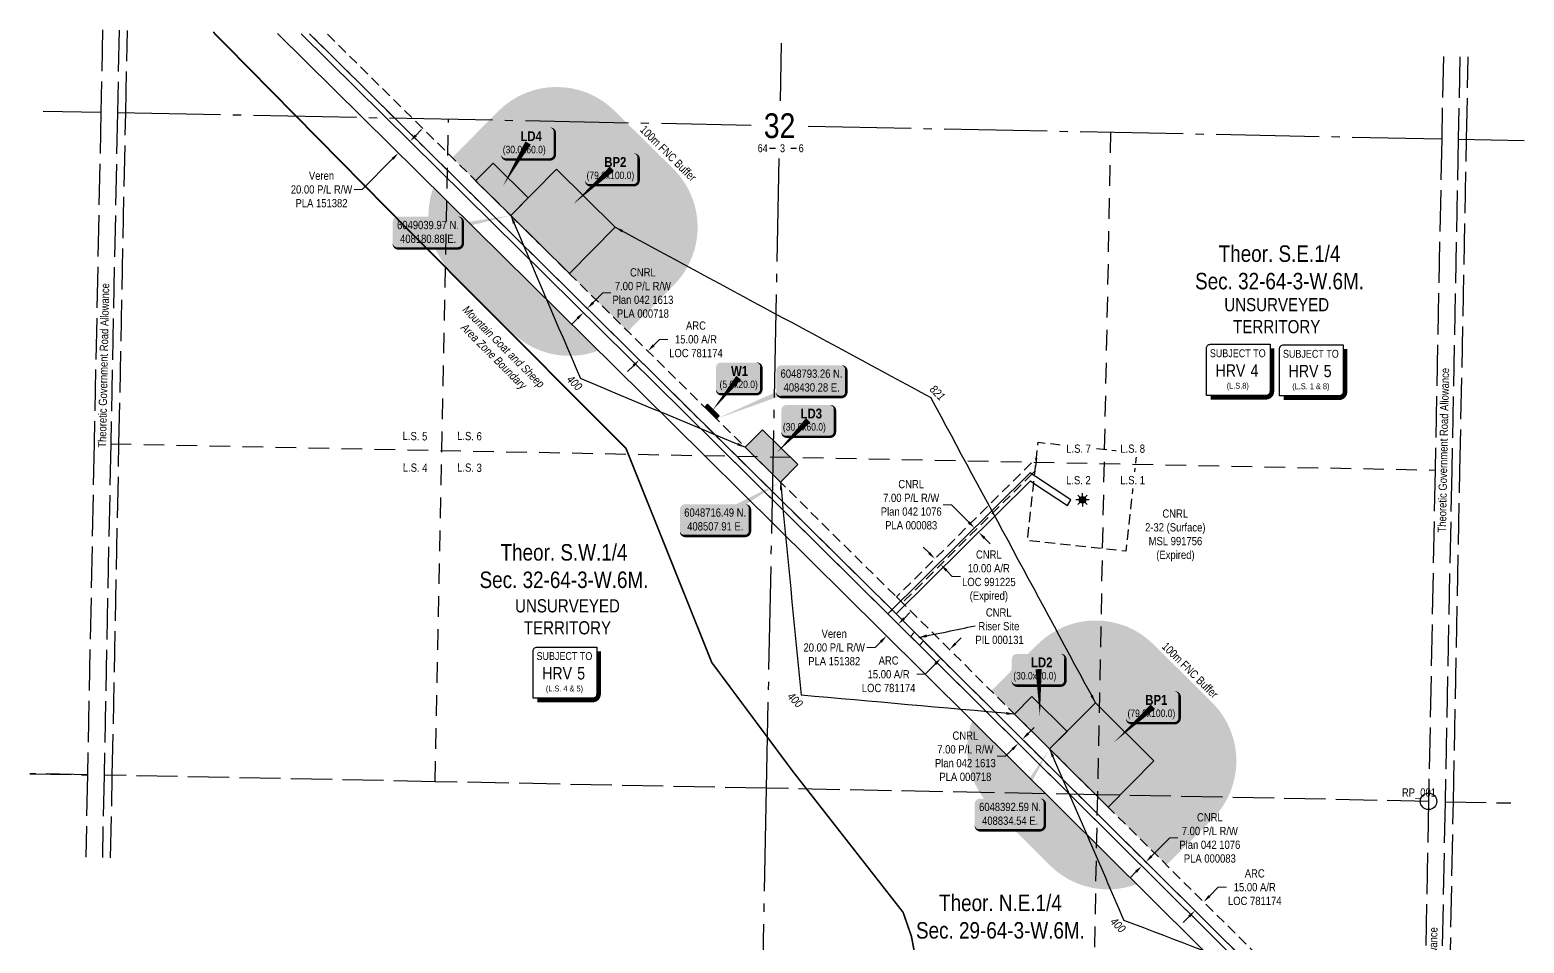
# Model space of a CAD drawing. Extents: x 407133 to 410291, y 6047424 to 6050730.
# Drawn here: x 407597 to 409410, y 6048157 to 6049265 of the extents above; entities that cross this region are included whole.
import ezdxf
from ezdxf.enums import TextEntityAlignment as Align

# ---------------------------------------------------------------- set-up
doc = ezdxf.new("R2010")
doc.units = 0
doc.header["$LTSCALE"] = 5
doc.header["$PDSIZE"] = 0.5
for name, pattern in [('DASHDOT2', [12.7, 6.35, -3.175, 0, -3.175]), ('foc-ACCESSROAD', [3.75, 2.5, -1.25]), ('foc-LSD', [8, 5, -3]), ('foc-QUARTERLINE', [33, 25, -3, 2, -3]), ('foc-UNSURVEYED', [12.5, 10, -2.5])]:
    doc.linetypes.add(name, pattern=pattern)
doc.layers.get('Defpoints').update_dxf_attribs({"color": 9})
for name, color, linetype in [('10', 1, 'Continuous'), ('35', 37, 'Continuous'), ('9', 3, 'Continuous'), ('AS-WILDLIFE', 131, 'DASHDOT2'), ('C-RW', 13, 'Continuous'), ('C-SYMBOL', 7, 'Continuous'), ('C-WS-S', 8, 'Continuous'), ('CG-NOTES', 7, 'Continuous'), ('CTW', 7, 'Continuous'), ('DETAIL-T', 7, 'Continuous'), ('F-AR', 190, 'foc-ACCESSROAD'), ('F-RW', 190, 'Continuous'), ('F-WS', 190, 'foc-ACCESSROAD'), ('L-ROAD-T', 7, 'Continuous'), ('L-SECLBL', 7, 'Continuous'), ('L-SECQ', 8, 'foc-QUARTERLINE'), ('L-SECTION-LSD', 7, 'foc-LSD'), ('L-UNS-T', 3, 'Continuous'), ('L-USEC', 7, 'foc-UNSURVEYED'), ('P-BUFFER-H 30m', 51, 'Continuous'), ('P-BUFFER-T', 40, 'Continuous'), ('P-TEMP-BLOCKS', 250, 'Continuous'), ('P-TEMP-H', 41, 'Continuous'), ('P-TEMP_WORKSPACE', 46, 'Continuous')]:
    doc.layers.add(name, color=color, linetype=linetype)
for name, color, linetype, lineweight in [('C-RW-T', 13, 'Continuous', 9), ('F-AR-T', 190, 'Continuous', 9), ('F-RW-T', 190, 'Continuous', 9), ('F-WS-T', 190, 'Continuous', 9), ('T-TIE-T', 201, 'Continuous', 18)]:
    doc.layers.add(name, color=color, linetype=linetype, lineweight=lineweight)
doc.styles.add('100L', font='ARIALN.TTF', dxfattribs={"height": 11})
doc.styles.add('175L', font='ARIALN.TTF', dxfattribs={"height": 20})
doc.styles.add('240', font='ARIALN.TTF', dxfattribs={"height": 30})
doc.styles.add('80', font='ARIALN.TTF', dxfattribs={"height": 10})
doc.styles.add('80CG', font='ARIALN.TTF', dxfattribs={"height": 10})
doc.styles.add('80L', font='ARIALN.TTF', dxfattribs={"height": 10})
doc.styles.add('BOLD', font='ARIALNB.TTF')
doc.styles.add('HRV', font='ARIALN.TTF', dxfattribs={"height": 3})
doc.styles.add('POINTNUMBER', font='ARIALN.TTF', dxfattribs={"height": 2.5})
doc.styles.add('SIMPLEX', font='ARIALN.TTF')
doc.dimstyles.new('Compass 5 000', dxfattribs={"dimscale": 5, "dimtxt": 9, "dimasz": 2, "dimexe": 0.2, "dimexo": 0.0625, "dimgap": 0.5, "dimtad": 0, "dimtih": 1, "dimtoh": 1, "dimzin": 0, "dimdsep": 46, "dimtxsty": '80CG', "dimcen": 0.1, "dimse1": 1, "dimse2": 1, "dimclrd": 256, "dimclrt": 256, "dimaunit": 1, "dimadec": 4, "dimazin": 0, "dimtfac": 0.06, "dimtofl": 0, "dimtmove": 0, "dimatfit": 1, "dimfxl": 0.2, "dimtolj": 1, "dimtzin": 0, "dimlwd": -1, "dimarcsym": 0})

# ---------------------------------------------------------------- blocks, each defined once
blk = doc.blocks.new('L-SECLBL')
at = {"layer": '9', "color": 7}
for p, q in [((-5.1, -27.8), (-12.3, -27.8)), ((20.7, -27.8), (13.5, -27.8))]:
    blk.add_line(p, q, dxfattribs=at)
at = {"layer": '10', "color": 2, "style": 'SIMPLEX'}
blk.add_attdef('SEC', text='', height=30, dxfattribs=at).set_placement((0, 0), align=Align.MIDDLE)
at = {"layer": '10', "color": 5, "style": '80L'}
blk.add_attdef('TWP', text='', height=9.5, dxfattribs=at).set_placement((-14.4, -27.4), align=Align.MIDDLE_RIGHT)
blk.add_attdef('RGE', text='', height=9.5, dxfattribs=at).set_placement((3.6, -27.4), align=Align.MIDDLE_CENTER)
blk.add_attdef('MER', text='', height=9.5, dxfattribs=at).set_placement((23.2, -27.4), align=Align.MIDDLE_LEFT)
blk = doc.blocks.new('*U395')
at = {"true_color": 0xff8aff}
h = blk.add_hatch(color=211, dxfattribs=at)
edge = h.paths.add_edge_path()
edge.add_line((-26.5, -20), (26.5, -20))
edge.add_arc((26.5, -14), 6, 270, 360)
edge.add_line((32.5, -14), (32.5, 12.5))
edge.add_arc((26.5, 12.5), 6, 0, 90)
edge.add_line((26.5, 18.5), (-26.5, 18.5))
edge.add_arc((-26.5, 12.5), 6, 90, 180)
edge.add_line((-32.5, 12.5), (-32.5, -14))
edge.add_arc((-26.5, -14), 6, 180, 270)
at = {"color": 250, "flags": 128}
blk.add_lwpolyline([(-26.5, -20, 3, 3, 0), (26.5, -20, 3, 3, 0.414214), (32.5, -14, 3, 3, 0), (32.5, 12.5, 3, 0, 0.414214), (26.5, 18.5, 0, 0, 0), (-26.5, 18.5, 0, 0, 0.414214), (-32.5, 12.5, 0, 0, 0), (-32.5, -14, 0, 3, 0.414214)], format="xyseb", close=True, dxfattribs=at)
at = {"flags": 128}
blk.add_lwpolyline([(-47.2, -43.3, 0, 7.5, 0), (0, 0, 0, 0, 0)], format="xyseb", dxfattribs=at)
at = {"color": 250}
for tag, p, height, style in [('TEMP_AREA_W1_001', (-9.2, 2.2), 12, 'BOLD'), ('ENTER_TEXT_001', (-30.7, -12.5), 9, '80')]:
    blk.add_attdef(tag, p, '', height=height, dxfattribs=dict(at, style=style))
blk = doc.blocks.new('*U502')
at = {"true_color": 0xff8aff}
h = blk.add_hatch(color=211, dxfattribs=at)
edge = h.paths.add_edge_path()
edge.add_line((-26.5, -20), (26.5, -20))
edge.add_arc((26.5, -14), 6, 270, 360)
edge.add_line((32.5, -14), (32.5, 12.5))
edge.add_arc((26.5, 12.5), 6, 0, 90)
edge.add_line((26.5, 18.5), (-26.5, 18.5))
edge.add_arc((-26.5, 12.5), 6, 90, 180)
edge.add_line((-32.5, 12.5), (-32.5, -14))
edge.add_arc((-26.5, -14), 6, 180, 270)
at = {"color": 250, "flags": 128}
blk.add_lwpolyline([(-26.5, -20, 3, 3, 0), (26.5, -20, 3, 3, 0.414214), (32.5, -14, 3, 3, 0), (32.5, 12.5, 3, 0, 0.414214), (26.5, 18.5, 0, 0, 0), (-26.5, 18.5, 0, 0, 0.414214), (-32.5, 12.5, 0, 0, 0), (-32.5, -14, 0, 3, 0.414214)], format="xyseb", close=True, dxfattribs=at)
at = {"flags": 128}
blk.add_lwpolyline([(1.6, -57.4, 0, 7.5, 0), (0, 0, 0, 0, 0)], format="xyseb", dxfattribs=at)
at = {"color": 250}
for tag, p, height, style in [('TEMP_AREA_W1_001', (-9.2, 2.2), 12, 'BOLD'), ('ENTER_TEXT_001', (-30.7, -12.5), 9, '80')]:
    blk.add_attdef(tag, p, '', height=height, dxfattribs=dict(at, style=style))
blk = doc.blocks.new('*U500')
at = {"true_color": 0xff8aff}
h = blk.add_hatch(color=211, dxfattribs=at)
edge = h.paths.add_edge_path()
edge.add_line((-26.5, -20), (26.5, -20))
edge.add_arc((26.5, -14), 6, 270, 360)
edge.add_line((32.5, -14), (32.5, 12.5))
edge.add_arc((26.5, 12.5), 6, 0, 90)
edge.add_line((26.5, 18.5), (-26.5, 18.5))
edge.add_arc((-26.5, 12.5), 6, 90, 180)
edge.add_line((-32.5, 12.5), (-32.5, -14))
edge.add_arc((-26.5, -14), 6, 180, 270)
at = {"color": 250, "flags": 128}
blk.add_lwpolyline([(-26.5, -20, 3, 3, 0), (26.5, -20, 3, 3, 0.414214), (32.5, -14, 3, 3, 0), (32.5, 12.5, 3, 0, 0.414214), (26.5, 18.5, 0, 0, 0), (-26.5, 18.5, 0, 0, 0.414214), (-32.5, 12.5, 0, 0, 0), (-32.5, -14, 0, 3, 0.414214)], format="xyseb", close=True, dxfattribs=at)
at = {"flags": 128}
blk.add_lwpolyline([(-38.1, -39.4, 0, 7.5, 0), (0, 0, 0, 0, 0)], format="xyseb", dxfattribs=at)
at = {"color": 250}
for tag, p, height, style in [('TEMP_AREA_W1_001', (-9.2, 2.2), 12, 'BOLD'), ('ENTER_TEXT_001', (-30.7, -12.5), 9, '80')]:
    blk.add_attdef(tag, p, '', height=height, dxfattribs=dict(at, style=style))
blk = doc.blocks.new('*U468')
at = {"true_color": 0xff8aff}
h = blk.add_hatch(color=211, dxfattribs=at)
edge = h.paths.add_edge_path()
edge.add_line((-26.5, -20), (26.5, -20))
edge.add_arc((26.5, -14), 6, 270, 360)
edge.add_line((32.5, -14), (32.5, 12.5))
edge.add_arc((26.5, 12.5), 6, 0, 90)
edge.add_line((26.5, 18.5), (-26.5, 18.5))
edge.add_arc((-26.5, 12.5), 6, 90, 180)
edge.add_line((-32.5, 12.5), (-32.5, -14))
edge.add_arc((-26.5, -14), 6, 180, 270)
at = {"color": 250, "flags": 128}
blk.add_lwpolyline([(-26.5, -20, 3, 3, 0), (26.5, -20, 3, 3, 0.414214), (32.5, -14, 3, 3, 0), (32.5, 12.5, 3, 0, 0.414214), (26.5, 18.5, 0, 0, 0), (-26.5, 18.5, 0, 0, 0.414214), (-32.5, 12.5, 0, 0, 0), (-32.5, -14, 0, 3, 0.414214)], format="xyseb", close=True, dxfattribs=at)
at = {"flags": 128}
blk.add_lwpolyline([(-30.4, -52.2, 0, 7.5, 0), (0, 0, 0, 0, 0)], format="xyseb", dxfattribs=at)
at = {"color": 250}
for tag, p, height, style in [('TEMP_AREA_W1_001', (-9.2, 2.2), 12, 'BOLD'), ('ENTER_TEXT_001', (-30.7, -12.5), 9, '80')]:
    blk.add_attdef(tag, p, '', height=height, dxfattribs=dict(at, style=style))
blk = doc.blocks.new('HRV')
blk.add_lwpolyline([(-35.1, 31.6), (37.2, 31.6), (37.2, -25.5, -0.414214), (32.2, -30.5), (-40.1, -30.5), (-40.1, 26.6, -0.414214)], format="xyb", close=True)
at = {"const_width": 5, "flags": 128}
blk.add_lwpolyline([(-35.1, -33), (32.2, -33, 0.414214), (39.7, -25.5), (39.7, 26.6)], format="xyb", dxfattribs=at)
at = {"style": '80L'}
blk.add_text('SUBJECT TO', height=9.5, dxfattribs=at).set_placement((-2, 13.1), align=Align.BOTTOM_CENTER)
blk.add_attdef('(N.W.1/4 00)', text='', height=7.12, dxfattribs=at).set_placement((-2, -24.4), align=Align.BOTTOM_CENTER)
at = {"layer": 'CTW', "color": 3, "style": 'HRV'}
blk.add_text('HRV', height=15, dxfattribs=at).set_placement((-10.9, -0.2), align=Align.MIDDLE_CENTER)
blk.add_attdef('0', text='', height=15, dxfattribs=at).set_placement((18.3, -0.2), align=Align.MIDDLE_CENTER)
blk = doc.blocks.new('GAS')
h = blk.add_hatch(color=255)
h.dxf.hatch_style = 1
edge = h.paths.add_edge_path()
edge.add_arc((0, 0), 0.9, 0, 360)
for p, q in [((-0.81, 0), (-1.62, 0)), ((-0.57, 0.57), (-1.14, 1.14)), ((0, 0.81), (0, 1.62)), ((0.57, 0.57), (1.14, 1.14)), ((1.62, 0), (0.81, 0)), ((-0.57, -0.57), (-1.14, -1.14)), ((0, -0.81), (0, -1.62)), ((1.14, -1.14), (0.57, -0.57))]:
    blk.add_line(p, q)
blk.add_circle((0, 0), 0.8)
blk = doc.blocks.new('*D478')
at = {"layer": 'Defpoints', "color": 0, "transparency": 16777216}
for p in [(409021.4, 6048206.9), (409049.2, 6048179.3), (409038.7, 6048168.6)]:
    blk.add_point(p, dxfattribs=at)
at = {"layer": 'F-AR-T', "transparency": 16777216}
for p, q in [((409028.4, 6048214), (409039.1, 6048224.8)), ((409039.1, 6048224.8), (409049.1, 6048224.8)), ((409003.8, 6048189.2), (408996.7, 6048182.1))]:
    blk.add_line(p, q, dxfattribs=at)
for points in [[(409027.2, 6048215.2), (409029.6, 6048212.9), (409021.4, 6048206.9)], [(409002.6, 6048190.4), (409004.9, 6048188), (409010.8, 6048196.3)]]:
    blk.add_solid(points, dxfattribs=at)
at = {"layer": 'F-AR-T', "transparency": 16777216, "insert": (409083.4, 6048224.8), "char_height": 10, "attachment_point": 5, "style": '80CG'}
blk.add_mtext('\\A1;ARC\\P15.00 A/R\\PLOC 781174', dxfattribs=at)
blk = doc.blocks.new('*D479')
at = {"layer": 'Defpoints', "color": 0, "transparency": 16777216}
for p in [(408590.1, 6048635.2), (408579.6, 6048624.5), (408713.3, 6048513.3)]:
    blk.add_point(p, dxfattribs=at)
at = {"layer": 'F-AR-T', "transparency": 16777216}
for p, q in [((408720.3, 6048520.4), (408727.3, 6048527.6)), ((408683.4, 6048483.2), (408673.4, 6048483.2)), ((408695.7, 6048495.6), (408683.4, 6048483.2))]:
    blk.add_line(p, q, dxfattribs=at)
for points in [[(408719.1, 6048521.6), (408721.5, 6048519.3), (408713.3, 6048513.3)], [(408694.5, 6048496.8), (408696.9, 6048494.4), (408702.7, 6048502.7)]]:
    blk.add_solid(points, dxfattribs=at)
at = {"layer": 'F-AR-T', "transparency": 16777216, "insert": (408639.2, 6048483.2), "char_height": 10, "attachment_point": 5, "style": '80CG'}
blk.add_mtext('\\A1;ARC\\P15.00 A/R\\PLOC 781174', dxfattribs=at)
blk = doc.blocks.new('*D480')
at = {"layer": 'Defpoints', "color": 0, "transparency": 16777216}
for p in [(408347.2, 6048875.5), (408356.4, 6048866.4), (408345.9, 6048855.8)]:
    blk.add_point(p, dxfattribs=at)
at = {"layer": 'F-AR-T', "transparency": 16777216}
for p, q in [((408354.2, 6048882.6), (408361.2, 6048889.7)), ((408361.2, 6048889.7), (408371.2, 6048889.7)), ((408329.7, 6048857.7), (408322.6, 6048850.6))]:
    blk.add_line(p, q, dxfattribs=at)
for points in [[(408353, 6048883.7), (408355.4, 6048881.4), (408347.2, 6048875.5)], [(408328.5, 6048858.9), (408330.8, 6048856.6), (408336.7, 6048864.8)]]:
    blk.add_solid(points, dxfattribs=at)
at = {"layer": 'F-AR-T', "transparency": 16777216, "insert": (408405.5, 6048889.7), "char_height": 10, "attachment_point": 5, "style": '80CG'}
blk.add_mtext('\\A1;ARC\\P15.00 A/R\\PLOC 781174', dxfattribs=at)
blk = doc.blocks.new('*D481')
at = {"layer": 'Defpoints', "color": 0, "transparency": 16777216}
for p in [(408752.3, 6048680), (408759.3, 6048672.9), (408695.3, 6048623.4)]:
    blk.add_point(p, dxfattribs=at)
at = {"layer": 'F-AR-T', "transparency": 16777216}
for p, q in [((408688.3, 6048630.5), (408681.2, 6048637.6)), ((408709.4, 6048609.2), (408716.5, 6048602.1)), ((408716.5, 6048602.1), (408726.5, 6048602.1))]:
    blk.add_line(p, q, dxfattribs=at)
for points in [[(408689.5, 6048631.6), (408687.1, 6048629.3), (408695.3, 6048623.4)], [(408710.6, 6048610.4), (408708.3, 6048608), (408702.4, 6048616.3)]]:
    blk.add_solid(points, dxfattribs=at)
at = {"layer": 'F-AR-T', "transparency": 16777216, "insert": (408760.8, 6048602.1), "char_height": 10, "attachment_point": 5, "style": '80CG'}
blk.add_mtext('\\A1;CNRL\\P10.00 A/R\\PLOC 991225\\P(Expired)', dxfattribs=at)
blk = doc.blocks.new('*D482')
at = {"layer": 'Defpoints', "color": 0, "transparency": 16777216}
for p in [(408951.3, 6048255.5), (409002, 6048195.2), (409006.9, 6048200.2)]:
    blk.add_point(p, dxfattribs=at)
at = {"layer": 'F-RW-T', "transparency": 16777216}
for p, q in [((408958.3, 6048262.5), (408980.2, 6048284.6)), ((408980.2, 6048284.6), (408990.2, 6048284.6)), ((408939.3, 6048243.4), (408932.2, 6048236.3))]:
    blk.add_line(p, q, dxfattribs=at)
for points in [[(408957.1, 6048263.7), (408959.5, 6048261.4), (408951.3, 6048255.5)], [(408938.1, 6048244.6), (408940.5, 6048242.2), (408946.3, 6048250.5)]]:
    blk.add_solid(points, dxfattribs=at)
at = {"layer": 'F-RW-T', "transparency": 16777216, "insert": (409028.9, 6048284.6), "char_height": 10, "attachment_point": 5, "style": '80CG'}
blk.add_mtext('\\A1;CNRL\\P7.00 P/L R/W\\PPlan 042 1076\\PPLA 000083', dxfattribs=at)
blk = doc.blocks.new('*D483')
at = {"layer": 'Defpoints', "color": 0, "transparency": 16777216}
for p in [(408735.7, 6048652.9), (408740.6, 6048648), (408748.4, 6048655.7)]:
    blk.add_point(p, dxfattribs=at)
at = {"layer": 'F-RW-T', "transparency": 16777216}
for p, q in [((408715.3, 6048689), (408705.3, 6048689)), ((408736.4, 6048667.8), (408715.3, 6048689)), ((408755.4, 6048648.6), (408762.5, 6048641.5))]:
    blk.add_line(p, q, dxfattribs=at)
for points in [[(408737.6, 6048668.9), (408735.2, 6048666.6), (408743.5, 6048660.7)], [(408756.6, 6048649.8), (408754.3, 6048647.4), (408748.4, 6048655.7)]]:
    blk.add_solid(points, dxfattribs=at)
at = {"layer": 'F-RW-T', "transparency": 16777216, "insert": (408666.6, 6048689), "char_height": 10, "attachment_point": 5, "style": '80CG'}
blk.add_mtext('\\A1;CNRL\\P7.00 P/L R/W\\PPlan 042 1076\\PPLA 000083', dxfattribs=at)
blk = doc.blocks.new('*D484')
at = {"layer": 'Defpoints', "color": 0, "transparency": 16777216}
for p in [(408268.8, 6048922.2), (408310.4, 6048881), (408315.3, 6048886)]:
    blk.add_point(p, dxfattribs=at)
at = {"layer": 'F-RW-T', "transparency": 16777216}
for p, q in [((408280.7, 6048934.3), (408292.3, 6048946)), ((408292.3, 6048946), (408302.3, 6048946)), ((408261.7, 6048915.1), (408254.7, 6048908))]:
    blk.add_line(p, q, dxfattribs=at)
for points in [[(408279.5, 6048935.5), (408281.9, 6048933.1), (408273.7, 6048927.2)], [(408260.5, 6048916.3), (408262.9, 6048913.9), (408268.8, 6048922.2)]]:
    blk.add_solid(points, dxfattribs=at)
at = {"layer": 'F-RW-T', "transparency": 16777216, "insert": (408341.1, 6048946), "char_height": 10, "attachment_point": 5, "style": '80CG'}
blk.add_mtext('\\A1;CNRL\\P7.00 P/L R/W\\PPlan 042 1613\\PPLA 000718', dxfattribs=at)
blk = doc.blocks.new('*D486')
at = {"layer": 'C-RW-T', "transparency": 16777216}
for p, q in [((408658, 6048551.1), (408665, 6048558.2)), ((408629.8, 6048522.8), (408622.7, 6048515.7)), ((408622.7, 6048515.7), (408612.7, 6048515.7))]:
    blk.add_line(p, q, dxfattribs=at)
for points in [[(408656.8, 6048552.3), (408659.1, 6048550), (408650.9, 6048544)], [(408628.6, 6048523.9), (408631, 6048521.6), (408636.8, 6048529.9)]]:
    blk.add_solid(points, dxfattribs=at)
at = {"layer": 'Defpoints', "color": 0, "transparency": 16777216}
for p in [(408636.8, 6048529.9), (408707.2, 6048488.1), (408693.2, 6048473.9)]:
    blk.add_point(p, dxfattribs=at)
at = {"layer": 'C-RW-T', "transparency": 16777216, "insert": (408573.2, 6048515.7), "char_height": 10, "attachment_point": 5, "style": '80CG'}
blk.add_mtext('\\A1;Veren\\P20.00 P/L R/W\\PPLA 151382', dxfattribs=at)
blk = doc.blocks.new('*D487')
at = {"layer": 'C-RW-T', "transparency": 16777216}
for p, q in [((408065.6, 6049137.2), (408072.6, 6049144.3)), ((408037.5, 6049108.8), (408000.7, 6049071.6)), ((408000.7, 6049071.6), (407990.7, 6049071.6))]:
    blk.add_line(p, q, dxfattribs=at)
for points in [[(408064.4, 6049138.3), (408066.8, 6049136), (408058.6, 6049130.1)], [(408036.3, 6049109.9), (408038.7, 6049107.6), (408044.5, 6049115.9)]]:
    blk.add_solid(points, dxfattribs=at)
at = {"layer": 'Defpoints', "color": 0, "transparency": 16777216}
for p in [(408044.5, 6049115.9), (408060.7, 6049099.8), (408074.8, 6049114)]:
    blk.add_point(p, dxfattribs=at)
at = {"layer": 'C-RW-T', "transparency": 16777216, "insert": (407951.2, 6049071.6), "char_height": 10, "attachment_point": 5, "style": '80CG'}
blk.add_mtext('\\A1;Veren\\P20.00 P/L R/W\\PPLA 151382', dxfattribs=at)
blk = doc.blocks.new('*U496')
h = blk.add_hatch(color=254)
edge = h.paths.add_edge_path()
edge.add_line((-36.5, -20), (36.5, -20))
edge.add_arc((36.5, -14), 6, 270, 360)
edge.add_line((42.5, -14), (42.5, 12.5))
edge.add_arc((36.5, 12.5), 6, 0, 90)
edge.add_line((36.5, 18.5), (-36.5, 18.5))
edge.add_arc((-36.5, 12.5), 6, 90, 180)
edge.add_line((-42.5, 12.5), (-42.5, -14))
edge.add_arc((-36.5, -14), 6, 180, 270)
at = {"color": 1, "flags": 128}
blk.add_lwpolyline([(48.3, 78.8, 0, 10, 0), (0, 0, 5, 5, 0)], format="xyseb", dxfattribs=at)
blk.add_lwpolyline([(-36.5, -20, 3, 3, 0), (36.5, -20, 3, 3, 0.414214), (42.5, -14, 3, 3, 0), (42.5, 12.5, 3, 0, 0.414214), (36.5, 18.5, 0, 0, 0), (-36.5, 18.5, 0, 0, 0.414214), (-42.5, 12.5, 0, 0, 0), (-42.5, -14, 0, 3, 0.414214)], format="xyseb", close=True, dxfattribs=at)
at = {"color": 1, "style": '80'}
blk.add_attdef('ENTER_TEXT_001', (-36, -5), '', height=10, dxfattribs=at)
blk = doc.blocks.new('*U497')
h = blk.add_hatch(color=254)
edge = h.paths.add_edge_path()
edge.add_line((-36.5, -20), (36.5, -20))
edge.add_arc((36.5, -14), 6, 270, 360)
edge.add_line((42.5, -14), (42.5, 12.5))
edge.add_arc((36.5, 12.5), 6, 0, 90)
edge.add_line((36.5, 18.5), (-36.5, 18.5))
edge.add_arc((-36.5, 12.5), 6, 90, 180)
edge.add_line((-42.5, 12.5), (-42.5, -14))
edge.add_arc((-36.5, -14), 6, 180, 270)
at = {"color": 1, "flags": 128}
blk.add_lwpolyline([(79.4, 45.4, 0, 10, 0), (0, 0, 5, 5, 0)], format="xyseb", dxfattribs=at)
blk.add_lwpolyline([(-36.5, -20, 3, 3, 0), (36.5, -20, 3, 3, 0.414214), (42.5, -14, 3, 3, 0), (42.5, 12.5, 3, 0, 0.414214), (36.5, 18.5, 0, 0, 0), (-36.5, 18.5, 0, 0, 0.414214), (-42.5, 12.5, 0, 0, 0), (-42.5, -14, 0, 3, 0.414214)], format="xyseb", close=True, dxfattribs=at)
at = {"color": 1, "style": '80'}
blk.add_attdef('ENTER_TEXT_001', (-36, -5), '', height=10, dxfattribs=at)
blk = doc.blocks.new('*U498')
h = blk.add_hatch(color=254)
edge = h.paths.add_edge_path()
edge.add_line((-36.5, -20), (36.5, -20))
edge.add_arc((36.5, -14), 6, 270, 360)
edge.add_line((42.5, -14), (42.5, 12.5))
edge.add_arc((36.5, 12.5), 6, 0, 90)
edge.add_line((36.5, 18.5), (-36.5, 18.5))
edge.add_arc((-36.5, 12.5), 6, 90, 180)
edge.add_line((-42.5, 12.5), (-42.5, -14))
edge.add_arc((-36.5, -14), 6, 180, 270)
at = {"color": 1, "flags": 128}
blk.add_lwpolyline([(-36.5, -20, 3, 3, 0), (36.5, -20, 3, 3, 0.414214), (42.5, -14, 3, 3, 0), (42.5, 12.5, 3, 0, 0.414214), (36.5, 18.5, 0, 0, 0), (-36.5, 18.5, 0, 0, 0.414214), (-42.5, 12.5, 0, 0, 0), (-42.5, -14, 0, 3, 0.414214)], format="xyseb", close=True, dxfattribs=at)
blk.add_lwpolyline([(100.8, 19.9, 0, 10, 0), (0, 0, 5, 5, 0)], format="xyseb", dxfattribs=at)
at = {"color": 1, "style": '80'}
blk.add_attdef('ENTER_TEXT_001', (-36, -5), '', height=10, dxfattribs=at)
blk = doc.blocks.new('*U501')
at = {"true_color": 0xff8aff}
h = blk.add_hatch(color=211, dxfattribs=at)
edge = h.paths.add_edge_path()
edge.add_line((-21.5, -20), (21.5, -20))
edge.add_arc((21.5, -14), 6, 270, 360)
edge.add_line((27.5, -14), (27.5, 12.5))
edge.add_arc((21.5, 12.5), 6, 0, 90)
edge.add_line((21.5, 18.5), (-21.5, 18.5))
edge.add_arc((-21.5, 12.5), 6, 90, 180)
edge.add_line((-27.5, 12.5), (-27.5, -14))
edge.add_arc((-21.5, -14), 6, 180, 270)
at = {"color": 250, "flags": 128}
blk.add_lwpolyline([(-21.5, -20, 3, 3, 0), (21.5, -20, 3, 3, 0.414214), (27.5, -14, 3, 3, 0), (27.5, 12.5, 3, 0, 0.414214), (21.5, 18.5, 0, 0, 0), (-21.5, 18.5, 0, 0, 0.414214), (-27.5, 12.5, 0, 0, 0), (-27.5, -14, 0, 3, 0.414214)], format="xyseb", close=True, dxfattribs=at)
at = {"flags": 128}
blk.add_lwpolyline([(-32.4, -40.2, 0, 7.5, 0), (0, 0, 0, 0, 0)], format="xyseb", dxfattribs=at)
at = {"color": 250}
for tag, p, height, style in [('TEMP_AREA_W1_001', (-9.2, 2.2), 12, 'BOLD'), ('ENTER_TEXT_001', (-30.7, -12.5), 9, '80')]:
    blk.add_attdef(tag, p, '', height=height, dxfattribs=dict(at, style=style))
blk = doc.blocks.new('*D505')
at = {"layer": 'Defpoints', "color": 0, "transparency": 16777216}
for p in [(408797.1, 6048408.7), (408792.1, 6048403.7), (408796.5, 6048399.4)]:
    blk.add_point(p, dxfattribs=at)
at = {"layer": 'F-RW-T', "transparency": 16777216}
for p, q in [((408808.5, 6048411.4), (408815.6, 6048418.5)), ((408789.5, 6048392.3), (408781, 6048383.7)), ((408781, 6048383.7), (408771, 6048383.7))]:
    blk.add_line(p, q, dxfattribs=at)
for points in [[(408807.3, 6048412.6), (408809.7, 6048410.2), (408801.5, 6048404.3)], [(408788.3, 6048393.4), (408790.7, 6048391.1), (408796.5, 6048399.4)]]:
    blk.add_solid(points, dxfattribs=at)
at = {"layer": 'F-RW-T', "transparency": 16777216, "insert": (408732.3, 6048383.7), "char_height": 10, "attachment_point": 5, "style": '80CG'}
blk.add_mtext('\\A1;CNRL\\P7.00 P/L R/W\\PPlan 042 1613\\PPLA 000718', dxfattribs=at)
blk = doc.blocks.new('*U506')
h = blk.add_hatch(color=254)
edge = h.paths.add_edge_path()
edge.add_line((-36.5, -20), (36.5, -20))
edge.add_arc((36.5, -14), 6, 270, 360)
edge.add_line((42.5, -14), (42.5, 12.5))
edge.add_arc((36.5, 12.5), 6, 0, 90)
edge.add_line((36.5, 18.5), (-36.5, 18.5))
edge.add_arc((-36.5, 12.5), 6, 90, 180)
edge.add_line((-42.5, 12.5), (-42.5, -14))
edge.add_arc((-36.5, -14), 6, 180, 270)
at = {"color": 1, "flags": 128}
blk.add_lwpolyline([(-36.5, -20, 3, 3, 0), (36.5, -20, 3, 3, 0.414214), (42.5, -14, 3, 3, 0), (42.5, 12.5, 3, 0, 0.414214), (36.5, 18.5, 0, 0, 0), (-36.5, 18.5, 0, 0, 0.414214), (-42.5, 12.5, 0, 0, 0), (-42.5, -14, 0, 3, 0.414214)], format="xyseb", close=True, dxfattribs=at)
blk.add_lwpolyline([(-115.2, -46.5, 0, 10, 0), (0, 0, 5, 5, 0)], format="xyseb", dxfattribs=at)
at = {"color": 1, "style": '80'}
blk.add_attdef('ENTER_TEXT_001', (-36, -5), '', height=10, dxfattribs=at)

msp = doc.modelspace()

# ---------------------------------------------------------------- hatches: boundary and pattern name
at = {"layer": 'P-BUFFER-H 30m'}
h = msp.add_hatch(color=256, dxfattribs=at)
h.dxf.hatch_style = 1
edge = h.paths.add_edge_path()
edge.add_arc((408180.864, 6049039.976), 99.952, 135.271654, 135.31255, ccw=False)
edge.add_line((408109.853, 6049110.317), (408165.425, 6049166.418))
edge.add_arc((408236.439, 6049096.074), 99.956, 45.313389, 135.271655, ccw=False)
edge.add_line((408306.731, 6049167.14), (408377.796, 6049096.847))
edge.add_arc((408307.504, 6049025.782), 99.956, -44.728538, 45.313389, ccw=False)
edge.add_line((408378.518, 6048955.438), (408322.994, 6048899.386))
edge.add_line((408322.994, 6048899.386), (408251.932, 6048969.681))
edge.add_line((408251.932, 6048969.681), (408307.504, 6049025.782))
edge.add_line((408307.504, 6049025.782), (408236.439, 6049096.074))
edge.add_line((408236.439, 6049096.074), (408180.867, 6049039.973))
edge.add_line((408180.867, 6049039.973), (408109.803, 6049110.266))
h = msp.add_hatch(color=256, dxfattribs=at)
h.dxf.hatch_style = 1
edge = h.paths.add_edge_path()
edge.add_line((408286.965, 6048876.065), (408086.872, 6049073.975))
edge.add_arc((408180.867, 6049039.973), 99.956, 160.112674, 225.313498)
edge.add_line((408110.575, 6048968.908), (408181.64, 6048898.616))
edge.add_arc((408251.932, 6048969.681), 99.956, 225.313498, 290.516508)
h = msp.add_hatch(color=256, dxfattribs=at)
h.dxf.hatch_style = 1
edge = h.paths.add_edge_path()
edge.add_arc((408834.535, 6048392.596), 99.952, 135.140444, 135.181572, ccw=False)
edge.add_line((408763.686, 6048463.099), (408819.385, 6048519.072))
edge.add_arc((408890.238, 6048448.566), 99.956, 45.181602, 135.140445, ccw=False)
edge.add_line((408960.693, 6048519.469), (409031.597, 6048449.014))
edge.add_arc((408961.141, 6048378.111), 99.956, -44.859555, 45.181602, ccw=False)
edge.add_line((409031.994, 6048307.605), (408976.345, 6048251.682))
edge.add_line((408976.345, 6048251.682), (408905.442, 6048322.137))
edge.add_line((408905.442, 6048322.137), (408961.141, 6048378.111))
edge.add_line((408961.141, 6048378.111), (408890.238, 6048448.566))
edge.add_line((408890.238, 6048448.566), (408834.538, 6048392.592))
edge.add_line((408834.538, 6048392.592), (408763.635, 6048463.048))
h = msp.add_hatch(color=256, dxfattribs=at)
h.dxf.hatch_style = 1
edge = h.paths.add_edge_path()
edge.add_line((408940.197, 6048228.418), (408740.601, 6048426.753))
edge.add_arc((408834.538, 6048392.592), 99.956, 160.016237, 225.181602)
edge.add_line((408764.083, 6048321.689), (408834.986, 6048251.234))
edge.add_arc((408905.442, 6048322.137), 99.956, 225.181602, 290.34692)
at = {"layer": 'P-TEMP-H'}
h = msp.add_hatch(color=256, dxfattribs=at)
h.dxf.hatch_style = 1
h.paths.add_polyline_path([(408138.21, 6049082.167), (408159.322, 6049103.481), (408201.979, 6049061.287), (408180.867, 6049039.973)])
h = msp.add_hatch(color=256, dxfattribs=at)
h.dxf.hatch_style = 1
h.paths.add_polyline_path([(408236.439, 6049096.074), (408180.867, 6049039.973), (408251.932, 6048969.681), (408307.504, 6049025.782)])
h = msp.add_hatch(color=256, dxfattribs=at)
h.dxf.hatch_style = 1
h.paths.add_polyline_path([(408430.281, 6048793.262), (408416.068, 6048807.32), (408419.583, 6048810.873), (408433.796, 6048796.815)])
h = msp.add_hatch(color=256, dxfattribs=at)
h.dxf.hatch_style = 1
h.paths.add_polyline_path([(408465.264, 6048758.694), (408486.384, 6048780), (408529.027, 6048737.792), (408507.907, 6048716.485)])
h = msp.add_hatch(color=256, dxfattribs=at)
h.dxf.hatch_style = 1
h.paths.add_polyline_path([(408791.978, 6048434.884), (408813.139, 6048456.149), (408855.699, 6048413.858), (408834.538, 6048392.592)])
h = msp.add_hatch(color=256, dxfattribs=at)
h.dxf.hatch_style = 1
h.paths.add_polyline_path([(408890.238, 6048448.566), (408834.538, 6048392.592), (408905.442, 6048322.137), (408961.141, 6048378.111)])

# ---------------------------------------------------------------- linework, layer by layer
at = {"layer": '35', "color": 3}
msp.add_circle((409294.234, 6048328.999), 9.996, dxfattribs=at)
at = {"layer": 'C-RW', "flags": 128}
for points in [[(407897.658, 6049261.125), (408376.125, 6048787.878), (408629.322, 6048537.329), (409123.893, 6048045.883), (409383.478, 6047788.857)], [(409384.026, 6047816.447), (409137.971, 6048060.076), (408643.398, 6048551.524), (408390.186, 6048802.088), (407926.668, 6049260.55)]]:
    msp.add_lwpolyline(points, dxfattribs=at)
at = {"layer": 'F-AR', "flags": 128}
for points in [[(409384.218, 6047826.104), (409142.898, 6048065.044), (408648.365, 6048556.452), (407936.794, 6049260.349)], [(407958.51, 6049259.919), (408658.922, 6048567.099), (409153.457, 6048075.689), (409384.629, 6047846.796)]]:
    msp.add_lwpolyline(points, dxfattribs=at)
msp.add_lwpolyline([(408813.191, 6048726.382), (408655.903, 6048570.086), (408652.259, 6048573.641), (408648.784, 6048577.106), (408818.521, 6048745.774), (408816.821, 6048729.989), (408813.191, 6048726.382)], close=True, dxfattribs=at)
at = {"layer": 'F-RW', "flags": 128}
for points in [[(407936.821, 6049260.349), (408395.106, 6048807.063), (408643.392, 6048561.374), (408638.424, 6048556.446), (408390.186, 6048802.088), (407926.668, 6049260.55)], [(409384.218, 6047826.104), (409142.898, 6048065.044), (408648.365, 6048556.452), (408811.153, 6048717.941), (408816.328, 6048714.514), (408856.034, 6048688.225), (408860.45, 6048694.892), (408817.292, 6048723.466), (408814.267, 6048725.47), (408810.993, 6048727.637), (408638.424, 6048556.446), (409137.971, 6048060.076), (409384.026, 6047816.447)]]:
    msp.add_lwpolyline(points, dxfattribs=at)
msp.add_lwpolyline([(408681.506, 6048523.65), (408676.602, 6048518.647), (408665.897, 6048529.153), (408670.803, 6048534.157), (408681.506, 6048523.65)], close=True, dxfattribs=at)
at = {"layer": 'F-WS', "flags": 128}
msp.add_lwpolyline([(408939.873, 6048751.988), (408927.028, 6048632.688), (408807.728, 6048645.534), (408815.253, 6048715.426), (408816.216, 6048724.378), (408816.821, 6048729.989), (408818.521, 6048745.774), (408820.573, 6048764.833), (408939.873, 6048751.988)], close=True, dxfattribs=at)
at = {"layer": 'L-SECQ', "flags": 128}
for points in [[(408508.906, 6049249.007), (408507.501, 6049179.065)], [(407613.665, 6049166.774), (407683.489, 6049165.395)], [(407703.603, 6049164.996), (408472.363, 6049149.755)], [(408541.632, 6049148.382), (409310.214, 6049133.145)], [(409330.327, 6049132.745), (409410.194, 6049131.157)], [(408506.096, 6049109.08), (408490.751, 6048344.95)], [(408490.75, 6048344.951), (408475.236, 6047570.756)]]:
    msp.add_lwpolyline(points, dxfattribs=at)
at = {"layer": 'L-SECTION-LSD', "flags": 128}
for points in [[(408089.038, 6048352.89), (408105.257, 6049157.033)], [(408908.569, 6049141.108), (408892.492, 6048336.973)], [(407695.47, 6048762.915), (409302.224, 6048731.072)], [(408892.492, 6048336.973), (408876.446, 6047532.809)]]:
    msp.add_lwpolyline(points, dxfattribs=at)
at = {"layer": 'L-USEC'}
for p, q in [((407685.518, 6049265.331), (407683.49, 6049165.395)), ((407705.631, 6049264.932), (407703.602, 6049164.986)), ((407713.645, 6049164.797), (407715.673, 6049264.733)), ((409312.207, 6049233.125), (409310.214, 6049133.144)), ((409332.32, 6049232.724), (409330.327, 6049132.743)), ((409340.37, 6049132.544), (409342.364, 6049232.527)), ((407683.49, 6049165.395), (407675.357, 6048763.311)), ((407703.602, 6049164.988), (407695.47, 6048762.904)), ((407705.513, 6048762.716), (407713.645, 6049164.797)), ((409310.214, 6049133.144), (409302.224, 6048731.072)), ((409330.327, 6049132.745), (409322.337, 6048730.672)), ((409332.381, 6048730.473), (409340.37, 6049132.544)), ((407675.357, 6048763.311), (407667.224, 6048361.228)), ((407695.47, 6048762.904), (407687.337, 6048360.821)), ((407697.38, 6048360.631), (407705.513, 6048762.716)), ((409302.224, 6048731.072), (409294.234, 6048328.999)), ((409322.337, 6048730.672), (409314.347, 6048328.599)), ((409324.39, 6048328.401), (409332.381, 6048730.473)), ((407667.224, 6048361.228), (407597.4, 6048362.606)), ((407687.337, 6048360.821), (407685.315, 6048260.841)), ((408089.038, 6048352.89), (407687.337, 6048360.83)), ((407695.358, 6048260.652), (407697.38, 6048360.631)), ((408490.751, 6048344.95), (408089.038, 6048352.89)), ((408892.492, 6048336.973), (408490.751, 6048344.95)), ((409294.234, 6048328.999), (408892.492, 6048336.973)), ((409294.234, 6048328.999), (409286.245, 6047926.928)), ((409314.347, 6048328.599), (409306.358, 6047926.528)), ((409314.347, 6048328.6), (409394.171, 6048327.016)), ((409316.402, 6047926.33), (409324.39, 6048328.401))]:
    msp.add_line(p, q, dxfattribs=at)
msp.add_lwpolyline([(407597.4, 6048362.606), (407667.224, 6048361.228), (407665.202, 6048261.248)], dxfattribs=at)
at = {"layer": 'P-TEMP_WORKSPACE'}
for points in [[(408138.21, 6049082.167), (408159.322, 6049103.481), (408201.979, 6049061.287), (408180.867, 6049039.973)], [(408430.281, 6048793.262), (408416.068, 6048807.32), (408419.583, 6048810.873), (408433.796, 6048796.815)], [(408465.264, 6048758.694), (408486.384, 6048780), (408529.027, 6048737.792), (408507.907, 6048716.485)], [(408791.978, 6048434.884), (408813.139, 6048456.149), (408855.699, 6048413.858), (408834.538, 6048392.592)]]:
    msp.add_lwpolyline(points, close=True, dxfattribs=at)
at = {"layer": 'P-TEMP_WORKSPACE', "flags": 128}
for points in [[(408236.439, 6049096.074), (408180.867, 6049039.973), (408251.932, 6048969.681), (408307.504, 6049025.782)], [(408890.238, 6048448.566), (408834.538, 6048392.592), (408905.442, 6048322.137), (408961.141, 6048378.111)]]:
    msp.add_lwpolyline(points, close=True, dxfattribs=at)

# ---------------------------------------------------------------- block references
at = {"layer": 'CG-NOTES', "xscale": 0.9995649999999827, "yscale": 0.9995649999999827, "zscale": 0.9995649999999827}
for p, values in [((409064.808, 6048852.132), {'(N.W.1/4 00)': '(L.S.8)', '0': '4'}), ((409153.483, 6048851.488), {'(N.W.1/4 00)': '(L.S. 1 & 8)', '0': '5'}), ((408247.925, 6048484.662), {'(N.W.1/4 00)': '(L.S. 4 & 5)', '0': '5'})]:
    msp.add_blockref('HRV', p, dxfattribs=at).add_auto_attribs(values)
at = {"layer": 'DETAIL-T'}
ref = msp.add_blockref('*U498', (408080.138, 6049020.083), dxfattribs=dict(at, xscale=0.9995620000000001, yscale=0.9995620000000001, zscale=0.9995620000000001))
ref.add_attrib('ENTER_TEXT_001', '6049039.97 N.', (408042.859, 6049023.5), dxfattribs={"layer": '0', "color": 1, "height": 9.99562, "style": '80'})
ref.add_attrib('ENTER_TEXT_002', '408180.88 E.', (408046.497, 6049006.8), dxfattribs={"layer": '0', "color": 1, "height": 9.99562, "style": '80'})
ref = msp.add_blockref('*U506', (408545.41, 6048839.695), dxfattribs=dict(at, xscale=0.9995620000000001, yscale=0.9995620000000001, zscale=0.9995620000000001))
ref.add_attrib('ENTER_TEXT_001', '6048793.26 N.', (408508.131, 6048843.112), dxfattribs={"layer": '0', "color": 1, "height": 9.99562, "style": '80'})
ref.add_attrib('ENTER_TEXT_002', '408430.28 E.', (408511.769, 6048826.412), dxfattribs={"layer": '0', "color": 1, "height": 9.99562, "style": '80'})
ref = msp.add_blockref('*U497', (408428.516, 6048671.067), dxfattribs=dict(at, xscale=0.9995620000000001, yscale=0.9995620000000001, zscale=0.9995620000000001))
ref.add_attrib('ENTER_TEXT_001', '6048716.49 N.', (408391.237, 6048674.484), dxfattribs={"layer": '0', "color": 1, "height": 9.99562, "style": '80'})
ref.add_attrib('ENTER_TEXT_002', '408507.91 E.', (408394.875, 6048657.784), dxfattribs={"layer": '0', "color": 1, "height": 9.99562, "style": '80'})
ref = msp.add_blockref('*U496', (408786.231, 6048313.823), dxfattribs=dict(at, xscale=0.9995620000000001, yscale=0.9995620000000001, zscale=0.9995620000000001))
ref.add_attrib('ENTER_TEXT_001', '6048392.59 N.', (408748.952, 6048317.24), dxfattribs={"layer": '0', "color": 1, "height": 9.99562, "style": '80'})
ref.add_attrib('ENTER_TEXT_002', '408834.54 E.', (408752.59, 6048300.54), dxfattribs={"layer": '0', "color": 1, "height": 9.99562, "style": '80'})
at = {"layer": 'L-SECLBL'}
msp.add_blockref('L-SECLBL', (408506.899, 6049149.071), dxfattribs=at).add_auto_attribs({'SEC': '32', 'TWP': '64', 'RGE': '3', 'MER': '6'})
at = {"layer": 'P-TEMP-BLOCKS', "xscale": 0.9995679999999934, "yscale": 0.9995679999999934, "zscale": 0.9995679999999934}
for name, p, values in [('*U468', (408201.792, 6049128.102), {'TEMP_AREA_W1_001': 'LD4', 'ENTER_TEXT_001': '(30.0x60.0)'}), ('*U395', (408303.457, 6049096.765), {'TEMP_AREA_W1_001': 'BP2', 'ENTER_TEXT_001': '(79.0x100.0)'}), ('*U500', (408541.622, 6048791.495), {'TEMP_AREA_W1_001': 'LD3', 'ENTER_TEXT_001': '(30.0x60.0)'}), ('*U502', (408821.174, 6048489.449), {'TEMP_AREA_W1_001': 'LD2', 'ENTER_TEXT_001': '(30.0x60.0)'}), ('*U395', (408959.781, 6048443.934), {'TEMP_AREA_W1_001': 'BP1', 'ENTER_TEXT_001': '(79.0x100.0)'})]:
    msp.add_blockref(name, p, dxfattribs=at).add_auto_attribs(values)
at = {"layer": 'P-TEMP-BLOCKS'}
ref = msp.add_blockref('*U501', (408457.303, 6048843.095), dxfattribs=dict(at, xscale=0.9995679999999934, yscale=0.9995679999999934, zscale=0.9995679999999934))
ref.add_attrib('TEMP_AREA_W1_001', 'W1', (408448.094, 6048845.338), dxfattribs={"layer": '0', "color": 250, "height": 11.9948, "style": 'BOLD'})
ref.add_attrib('ENTER_TEXT_001', '(5.0x20.0)', (408434.104, 6048830.63), dxfattribs={"layer": '0', "color": 250, "height": 8.9961, "style": '80'})

# ---------------------------------------------------------------- texts
at = {"layer": '35', "color": 3, "style": '80'}
msp.add_attdef('RP_001', (409261.887, 6048334.751), 'RP', height=9.9957, dxfattribs=at)
at = {"layer": 'AS-WILDLIFE', "insert": (408165.29, 6048873.93), "char_height": 9.99562, "attachment_point": 5, "rotation": 314.892102, "style": '240'}
msp.add_mtext_dynamic_manual_height_columns('{\\fArial Narrow|b0|i1|c0|p34;Mountain Goat and Sheep Area Zone Boundary}', width=144.64099, gutter_width=44.98, heights=[0], dxfattribs=at)
at = {"layer": 'C-SYMBOL', "color": 3, "char_height": 19.99136, "width": 203.15449, "attachment_point": 2, "style": '175L'}
for s, insert in [('Theor. S.E.1/4 \\PSec. 32-64-3-W.6M.', (409113.468, 6049003.741)), ('Theor. S.W.1/4 \\PSec. 32-64-3-W.6M.', (408245.417, 6048641.234)), ('Theor. N.E.1/4 \\PSec. 29-64-3-W.6M.', (408774.873, 6048215.783))]:
    msp.add_mtext(s, dxfattribs=dict(at, insert=insert))
at = {"layer": 'F-WS-T', "char_height": 10, "attachment_point": 1, "style": 'POINTNUMBER'}
for s, width, insert in [('\\pi22.51892;CNRL\\P\\pi1.5162;2-32 (Surface)\\P\\pi5.83407;MSL 991756\\P\\pi15.0769;(Expired)', 75.23566, (408948.878, 6048683.248)), ('\\pi13.19461;CNRL\\P\\pi4.15641;Riser Site\\P\\pi0.48997;PIL 000131', 56.58704, (408743.988, 6048563.322))]:
    msp.add_mtext_dynamic_manual_height_columns(s, width=width, gutter_width=37.484, heights=[0], dxfattribs=dict(at, insert=insert))
at = {"layer": 'L-ROAD-T', "style": '80L'}
for p in [(407686.773, 6048858.1), (409312.309, 6048755.165), (409298.211, 6048076.38)]:
    msp.add_text('Theoretic Government Road Allowance', height=9.99565, rotation=88.881893, dxfattribs=at).set_placement(p, align=Align.MIDDLE_CENTER)
at = {"layer": 'L-UNS-T', "color": 3, "char_height": 15.99304, "attachment_point": 5, "style": '80L'}
for insert in [(409110.045, 6048918.378), (408249.581, 6048552.868)]:
    msp.add_mtext_dynamic_manual_height_columns('UNSURVEYED TERRITORY', width=126.35876, gutter_width=47.479, heights=[0], dxfattribs=dict(at, insert=insert))
at = {"layer": 'P-BUFFER-T', "char_height": 9.99562, "attachment_point": 1, "style": '80L'}
for insert, rotation in [((408343.28, 6049150.746), 315.313389), ((408976.503, 6048523.589), 315.181602)]:
    msp.add_mtext_dynamic_manual_height_columns('\\pi0.66362;100m FNC Buffer', width=89.34462, gutter_width=49.978, heights=[0], dxfattribs=dict(at, insert=insert, rotation=rotation))
at = {"layer": 'T-TIE-T', "char_height": 10, "attachment_point": 1, "rotation": 315.181587, "style": 'POINTNUMBER'}
for s, insert in [('\\pi-0.02503;{\\fArial Narrow|b0|i1|c0|p34;400}', (408254.954, 6048847.207)), ('\\pi0.62299;{\\fArial Narrow|b0|i1|c0|p34;821}', (408694.848, 6048835.623)), ('\\pi-0.02503;{\\fArial Narrow|b0|i1|c0|p34;400}', (408522.566, 6048462.398)), ('\\pi-0.02503;{\\fArial Narrow|b0|i1|c0|p34;400}', (408914.282, 6048189.153))]:
    msp.add_mtext_dynamic_manual_height_columns(s, width=18.64707, gutter_width=37.484, heights=[0], dxfattribs=dict(at, insert=insert))

# ---------------------------------------------------------------- dimensions: what is measured, and where the dimension line sits
at = {"layer": 'C-RW-T'}
for base, p1, p2, angle, picture, middle in [((408044.525, 6049115.861), (408074.77, 6049114.02), (408060.733, 6049099.829), 225.314203, '*D487', (407951.204, 6049071.597)), ((408636.831, 6048529.866), (408707.238, 6048488.069), (408693.156, 6048473.898), 225.181587, '*D486', (408573.195, 6048515.679))]:
    dim = msp.add_linear_dim(base=base, p1=p1, p2=p2, angle=angle, text='Veren\\P20.00 P/L R/W\\PPLA 151382', dimstyle='Compass 5 000', dxfattribs=at)
    dim.commit()
    dim.dimension.update_dxf_attribs({"geometry": picture, "text_midpoint": middle, "dimtype": 161})
at = {"layer": 'F-AR-T'}
for base, p1, p2, angle, text, picture, middle in [((408347.184, 6048875.458), (408345.872, 6048855.76), (408356.369, 6048866.372), 45.312215, 'ARC\\P15.00 A/R\\PLOC 781174', '*D480', (408405.539, 6048889.677)), ((408695.341, 6048623.37), (408759.339, 6048672.869), (408752.291, 6048679.961), 134.819165, 'CNRL\\P10.00 A/R\\PLOC 991225\\P(Expired)', '*D481', (408760.821, 6048602.09)), ((408713.275, 6048513.336), (408579.585, 6048624.513), (408590.116, 6048635.159), 45.312215, 'ARC\\P15.00 A/R\\PLOC 781174', '*D479', (408639.159, 6048483.184)), ((409021.378, 6048206.933), (409038.652, 6048168.631), (409049.22, 6048179.267), 45.181587, 'ARC\\P15.00 A/R\\PLOC 781174', '*D478', (409083.387, 6048224.764))]:
    dim = msp.add_linear_dim(base=base, p1=p1, p2=p2, angle=angle, text=text, dimstyle='Compass 5 000', dxfattribs=at)
    dim.commit()
    dim.dimension.update_dxf_attribs({"geometry": picture, "text_midpoint": middle, "dimtype": 161})
at = {"layer": 'F-RW-T'}
for base, p1, p2, angle, text, picture, middle in [((408268.756, 6048922.194), (408315.284, 6048886.014), (408310.364, 6048881.04), 225.314203, 'CNRL\\P7.00 P/L R/W\\PPlan 042 1613\\PPLA 000718', '*D484', (408341.068, 6048946.032)), ((408748.402, 6048655.69), (408735.704, 6048652.95), (408740.632, 6048647.983), 314.770561, 'CNRL\\P7.00 P/L R/W\\PPlan 042 1076\\PPLA 000083', '*D483', (408666.578, 6048689.045)), ((408796.534, 6048399.355), (408797.058, 6048408.699), (408792.126, 6048403.736), 225.181587, 'CNRL\\P7.00 P/L R/W\\PPlan 042 1613\\PPLA 000718', '*D505', (408732.259, 6048383.716)), ((408951.277, 6048255.455), (409001.998, 6048195.184), (409006.933, 6048200.15), 45.181587, 'CNRL\\P7.00 P/L R/W\\PPlan 042 1076\\PPLA 000083', '*D482', (409028.945, 6048284.572))]:
    dim = msp.add_linear_dim(base=base, p1=p1, p2=p2, angle=angle, text=text, dimstyle='Compass 5 000', dxfattribs=at)
    dim.commit()
    dim.dimension.update_dxf_attribs({"geometry": picture, "text_midpoint": middle, "dimtype": 161})

# ---------------------------------------------------------------- leaders
at = {"layer": 'F-WS-T', "path_type": 1}
msp.add_leader([(408675.756, 6048527.895), (408744.02, 6048542.002)], dimstyle='Compass 5 000', override={"dimgap": 0.5, "dimtad": 0}, dxfattribs=at)
at = {"layer": 'T-TIE-T', "path_type": 1}
for points in [[(408180.867, 6049039.973), (408265.281, 6048842.053)], [(408307.504, 6049025.782), (408690.348, 6048819.21)], [(408465.264, 6048758.694), (408265.281, 6048842.053)], [(408507.907, 6048716.485), (408532.925, 6048457.769)], [(408791.978, 6048434.884), (408532.925, 6048457.769)]]:
    msp.add_leader(points, dimstyle='Compass 5 000', dxfattribs=at)
for points in [[(408834.538, 6048392.592), (408924.677, 6048184.557)], [(409118.438, 6048110.486), (408924.677, 6048184.557)]]:
    msp.add_leader(points, dimstyle='Compass 5 000', override={"dimgap": 0.5, "dimtad": 0}, dxfattribs=at)

# ---------------------------------------------------------------- next in the draw order: texts
at = {"layer": 'L-SECTION-LSD', "attachment_point": 1, "rotation": 358.864666, "style": '100L', "bg_fill": 3, "box_fill_scale": 1.5, "bg_fill_color": 256, "bg_fill_transparency": 0}
for s, width, insert, char_height in [('\\pi1.75782;L.S. 5', 30.38801, (408047.959, 6048777.618), 9.99568), ('L.S. 6', 30.46996, (408115.889, 6048777.618), 9.9957), ('\\pi1.98515;L.S. 4', 30.5267, (408047.959, 6048739.35), 9.99568), ('L.S. 3', 30.36279, (408115.889, 6048739.35), 9.9957)]:
    msp.add_mtext_dynamic_manual_height_columns(s, width=width, gutter_width=54.976, heights=[0], dxfattribs=dict(at, insert=insert, char_height=char_height))
at = {"layer": 'L-SECTION-LSD', "attachment_point": 1, "style": '100L', "bg_fill": 3, "box_fill_scale": 1.5, "bg_fill_color": 256, "bg_fill_transparency": 0}
for s, width, insert, char_height in [('\\pi2.30512;L.S. 7', 30.86713, (408852.387, 6048762.06), 9.99568), ('L.S. 8', 30.38801, (408920.317, 6048762.06), 9.9957), ('\\pi2.13953;L.S. 2', 30.64018, (408852.387, 6048723.791), 9.99568), ('L.S. 1', 29.97824, (408920.317, 6048723.791), 9.9957)]:
    msp.add_mtext_dynamic_manual_height_columns(s, width=width, gutter_width=54.976, heights=[0], dxfattribs=dict(at, insert=insert, char_height=char_height))

# ---------------------------------------------------------------- next in the draw order: linework, layer by layer
at = {"layer": 'AS-WILDLIFE', "const_width": 1.999, "flags": 128}
msp.add_lwpolyline([(407819.862, 6049262.667), (408061.164, 6049017.755), (408320.579, 6048757.361), (408424.661, 6048497.531), (408523.133, 6048365.217), (408656.789, 6048194.308), (408666.948, 6048164.925), (408678.973, 6048100.355), (408711.039, 6047956.722), (408707.847, 6047797.194), (408787.655, 6047604.482), (408982.456, 6047429.446)], dxfattribs=at)

# ---------------------------------------------------------------- next in the draw order: block references
at = {"layer": 'C-WS-S', "color": 6, "xscale": 4.999999999999976, "yscale": 4.999999999999976, "zscale": 4.999999999999976}
msp.add_blockref('GAS', (408874.541, 6048694.872), dxfattribs=at)

# ---------------------------------------------------------------- next in the draw order: leaders
at = {"layer": 'T-TIE-T', "path_type": 1}
msp.add_leader([(408890.238, 6048448.566), (408690.348, 6048819.21)], dimstyle='Compass 5 000', dxfattribs=at)

doc.saveas('drawing.dxf')
